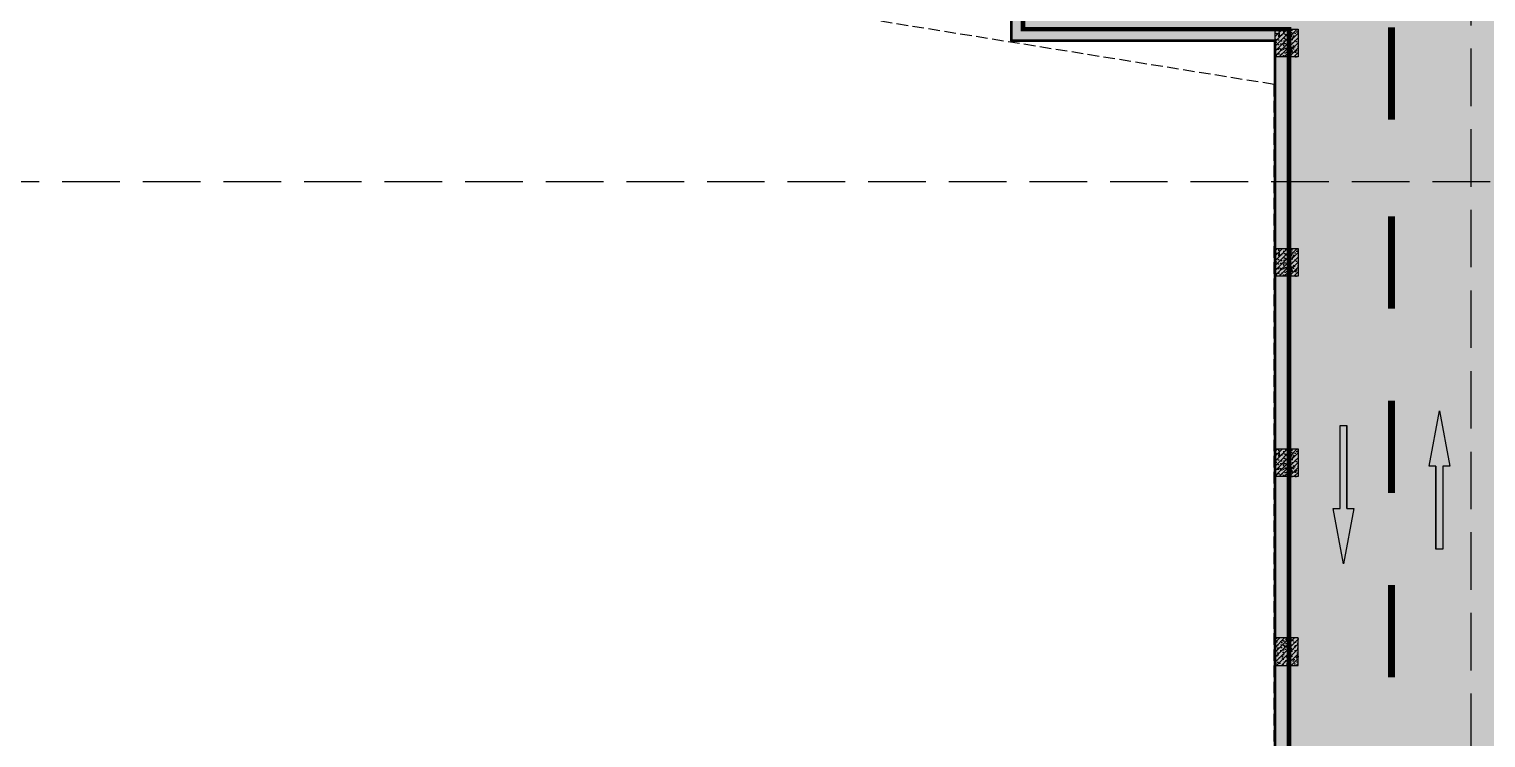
# Model space of a CAD drawing. Extents: x -1338203 to 1886333, y -530034 to 1031844.
# Drawn here: x 711154 to 742782, y 253462 to 268839 of the extents above; entities that cross this region are included whole.
import ezdxf

# ---------------------------------------------------------------- set-up
doc = ezdxf.new("R2010")
doc.units = 0
doc.header["$LTSCALE"] = 1000
doc.header["$MEASUREMENT"] = 0
doc.linetypes.add('$2$DASH', pattern=[0.35, 0.25, -0.1])
doc.linetypes.add('A-001-主楼相对位置参照$0$DASH', pattern=[0.35, 0.25, -0.1])
for name, color, linetype in [('$0$DIM_SYMB', 3, 'Continuous'), ('A-001-主楼相对位置参照$0$0G-SITE', 2, 'Continuous'), ('S001地下一墙柱$0$0S-CW-HATCH', 251, 'Continuous'), ('S001地下一墙柱$0$0S-CW-HATCH-UP', 251, 'Continuous'), ('S001地下一墙柱$0$S001地下一墙柱$0$0S-CC-LINE', 52, 'Continuous'), ('S001地下一墙柱$0$S001地下一墙柱$0$0S-CW-HATCH', 251, 'Continuous'), ('S001地下一墙柱$0$S001地下一墙柱$0$0S-CW-HATCH-UP', 251, 'Continuous'), ('中心线', 42, 'Continuous'), ('地面指向箭头', 7, 'Continuous')]:
    doc.layers.add(name, color=color, linetype=linetype)
doc.layers.add('AAD-A-PROOF', color=30, linetype='Continuous', plot=False)
doc.layers.add('p-a-wall', color=7, linetype='Continuous', lineweight=50)
doc.layers.add('p-h-walkable', color=7, linetype='Continuous', lineweight=70, true_color=0xf0f0f0)

# ---------------------------------------------------------------- blocks, each defined once
blk = doc.blocks.new('剖面位置')
at = {"layer": '$0$DIM_SYMB', "linetype": '$2$DASH', "ltscale": 5}
for points in [[(-23908, 5282), (-23908, -83810), (-46125, -83810), (-46125, -260656)], [(-23908, 5282), (-23908, -83810), (-46125, -83810), (-46125, -260656)], [(13257, -41366), (-263305, -41366)], [(13257, -41366), (-263305, -41366)]]:
    blk.add_lwpolyline(points, dxfattribs=at)
blk = doc.blocks.new('直行')
at = {"layer": '地面指向箭头'}
blk.add_hatch(color=251, dxfattribs=at).paths.add_polyline_path([(-29241, 4059962), (-29466, 4058762), (-29316, 4058762), (-29316, 4056961), (-29166, 4056961), (-29166, 4058762), (-29016, 4058762)])
at = {"layer": '地面指向箭头', "color": 251}
blk.add_lwpolyline([(-29316, 4058762), (-29316, 4056961), (-29316, 4058762), (-29316, 4058762), (-29466, 4058762), (-29241, 4059962), (-29016, 4058762), (-29166, 4058762), (-29166, 4056961), (-29316, 4056961), (-29316, 4056961)], dxfattribs=at)
blk = doc.blocks.new('A$C9cb663f1')
at = {"layer": '中心线', "color": 251, "const_width": 150}
for points in [[(328086, -92884), (328086, -94884)], [(328086, -96985), (328086, -98985)], [(328086, -100985), (328086, -102985)], [(328086, -104985), (328086, -106985)]]:
    blk.add_lwpolyline(points, dxfattribs=at)
at = {"layer": '地面指向箭头', "color": 251}
blk.add_blockref('直行', (358368, -4161167), dxfattribs=at)
at = {"layer": '地面指向箭头', "color": 251, "rotation": 180}
blk.add_blockref('直行', (297803, 3955440), dxfattribs=at)
blk = doc.blocks.new('A-001-主楼相对位置参照')
at = {"layer": 'A-001-主楼相对位置参照$0$0G-SITE', "linetype": 'A-001-主楼相对位置参照$0$DASH'}
blk.add_lwpolyline([(-110774, -71476), (-110774, -97598), (-60233, -97598), (-60233, -71436), (-28181, -71359), (-28181, -39250), (-59195, -34274), (-59199, -4282), (-94668, -4272), (-94605, -34368), (-126089, -33751), (-126089, -71447), (-110774, -71476)], dxfattribs=at)

msp = doc.modelspace()

# ---------------------------------------------------------------- hatches: boundary and pattern name
at = {"layer": 'p-h-walkable', "ltscale": 0.002}
h = msp.add_hatch(color=256, dxfattribs=at)
h.dxf.hatch_style = 1
h.paths.add_polyline_path([(633826.6, 244460.7), (640276.6, 244575.6), (640576.6, 234544.8), (645576.7, 234544.6), (645576.7, 209278.9), (732355.9, 209029), (732355.1, 235229.9), (738506.7, 235229.9), (738506.6, 268838.9), (732734.3, 268838.9), (732734.3, 272898.9), (711963.1, 272898.9), (711963.1, 278984.7), (717256.7, 278984.7), (717256.7, 284049), (733571.6, 284135.6), (733996.6, 290449.1), (739216.6, 290449.1), (739766.6, 284299.1), (754626.6, 284299.1), (755296.6, 290449.1), (760516.6, 290449.1), (760816.6, 283049.1), (760816.3, 275879.2), (775122.6, 275879.2), (776006.6, 274138.9), (776006.6, 259429.1), (778716.6, 259429.1), (778716.6, 238849.1), (783416.6, 238849.1), (783416.6, 237229.1), (782066.6, 237229.1), (782066.6, 234429.1), (779546.6, 234429.1), (779546.6, 237129.1), (773916.6, 237129.1), (773916.6, 243229.1), (764306.6, 243225.6), (764306.6, 236639.1), (760766.6, 236639.1), (760766.6, 234429.1), (758246.6, 234429.1), (758246.6, 238649.1), (762116.6, 238649.1), (762116.6, 243225.6), (748656.6, 243225.6), (748756.3, 207529.1), (800106.6, 207528.9), (800206.7, 201639.7), (812908.2, 202239.1), (812576.6, 180449.3), (744206, 180449.3), (744206, 173439), (728556.7, 173439), (728556.6, 122289.1), (746356.6, 122289.1), (750916.6, 132325.6), (842896.6, 132325.6), (843211.6, 121345.6), (839116.6, 121345.6), (839116.6, 93449.1), (864906.6, 93449.1), (864906.6, 79694), (875856.6, 74929.1), (875856.6, 65749.1), (834560.6, 65749.1), (839142.9, 28436.3), (869465.5, 32160.2), (871163.4, 18334), (873704.3, 18646.1), (877328.9, 5540.2), (761876.2, -8638.5), (761133.2, 2082.3), (764950.9, 5291.5), (763253.1, 19116.3), (799242.7, 23536.1), (793807.6, 65749.1), (750756.6, 65749.1), (751556.6, 81645.6), (636016.6, 81645.6), (636016.6, 96345.6), (629416.6, 96345.6), (629416.6, 118203.2), (622306.6, 118203.2), (622286.6, 139083.2), (644406.6, 137003.2), (644406.6, 129968.2), (656656.6, 129968.2), (656406.6, 138083.2), (712156.6, 138083.2), (711856.6, 184449.1), (581811.6, 184349.1), (581826.6, 197199.1), (585876.6, 197449.1), (585976.6, 209279), (629226.6, 209578.9), (628926.8, 236145.4), (633826.6, 236145.6)])
at = {"layer": 'S001地下一墙柱$0$0S-CW-HATCH'}
h = msp.add_hatch(color=256, dxfattribs=at)
h.dxf.hatch_style = 1
h.paths.add_polyline_path([(707306, 208979.1), (707305.9, 222435.9), (724156.6, 222436), (724156.6, 235529.6), (732356, 235529.6), (738206.7, 235529.7), (738206.7, 268588.8), (732484.3, 268588.8), (732484.3, 272648.9), (711663.1, 272648.9), (711663.1, 279234.7), (716956.6, 279234.7), (716956.7, 284349), (723956.6, 284349), (723956.6, 284049), (717256.7, 284049), (717256.7, 278984.7), (711963.1, 278984.7), (711963.1, 272898.9), (732734.3, 272898.9), (732734.3, 268838.9), (738506.6, 268838.9), (738506.7, 235229.9), (724456.6, 235229.9), (724456.6, 222146.8), (707605.9, 222135.9), (707605.9, 208979.1)])
at = {"layer": 'S001地下一墙柱$0$0S-CW-HATCH-UP'}
h = msp.add_hatch(dxfattribs=at)
h.set_pattern_fill('钢筋混凝土', color=256, scale=30)
h.set_pattern_definition([(45, (-9296980.81, -620439.075), (-53.0330086, 53.0330086), []), (50, (-9296980.81, -620439.08), (215.1780548, -18.8256405), [22.5, -247.5]), (355, (-9296980.8, -620439.08), (-41.6254, 225.65764), [18, -198]), (100.4514, (-9296962.88, -620440.64), (173.5528145, 206.8318626), [19.122057, -210.3426336]), (46.1842, (-9296980.8, -620379.08), (320.1723146, -49.655704), [33.75, -371.25]), (96.6356, (-9296954.13, -620383.2), (280.398812, 292.235361), [28.683086, -315.5139]), (351.1842, (-9296980.8, -620379.08), (280.398584, 292.23558), [27, -297]), (21, (-9296950.81, -620394.08), (179.0721156, -120.7856672), [22.5, -247.5]), (326, (-9296950.8, -620394.08), (72.9945996, 217.5450135), [18, -198]), (71.4514, (-9296935.89, -620404.14), (252.0667886, 96.759149), [19.122057, -210.3426336]), (37.5, (-9296980.81, -620439.075), (3.6479566, 99.86815615), [0, -195.6, 0, -201, 0, -198.75]), (7.5, (-9296980.81, -620439.08), (78.9208612, 118.3235136), [0, -114.6, 0, -191.1, 0, -75.75]), (327.5, (-9297047.71, -620439.075), (160.14673085, -6.7664615), [0, -75, 0, -234, 0, -310.5]), (317.5, (-9297077.71, -620439.08), (174.9558508, 30.0314947), [0, -97.5, 0, -155.4, 0, -220.5])])
h.paths.add_polyline_path([(707306, 208979.1), (707305.9, 222435.9), (724156.6, 222436), (724156.6, 235529.6), (732356, 235529.6), (738206.7, 235529.7), (738206.7, 268588.8), (732484.3, 268588.8), (732484.3, 272648.9), (711663.1, 272648.9), (711663.1, 279234.7), (716956.6, 279234.7), (716956.7, 284349), (723956.6, 284349), (723956.6, 284049), (717256.7, 284049), (717256.7, 278984.7), (711963.1, 278984.7), (711963.1, 272898.9), (732734.3, 272898.9), (732734.3, 268838.9), (738506.6, 268838.9), (738506.7, 235229.9), (724456.6, 235229.9), (724456.6, 222146.8), (707605.9, 222135.9), (707605.9, 208979.1)])
at = {"layer": 'S001地下一墙柱$0$S001地下一墙柱$0$0S-CW-HATCH'}
h = msp.add_hatch(color=256, dxfattribs=at)
h.dxf.hatch_style = 1
h.paths.add_polyline_path([(738706.6, 268238.9), (738206.6, 268238.9), (738206.6, 268838.9), (738706.6, 268838.9)])
h = msp.add_hatch(color=256, dxfattribs=at)
h.dxf.hatch_style = 1
h.paths.add_polyline_path([(738706.7, 263478.5), (738206.7, 263478.5), (738206.7, 264078.5), (738706.7, 264078.5)])
h = msp.add_hatch(color=256, dxfattribs=at)
h.dxf.hatch_style = 1
h.paths.add_polyline_path([(738706.6, 259129.6), (738206.6, 259129.6), (738206.6, 259729.6), (738706.6, 259729.6)])
h = msp.add_hatch(color=256, dxfattribs=at)
h.dxf.hatch_style = 1
h.paths.add_polyline_path([(738706.6, 255629.5), (738206.6, 255629.5), (738206.6, 255029.5), (738706.6, 255029.5)])
at = {"layer": 'S001地下一墙柱$0$S001地下一墙柱$0$0S-CW-HATCH-UP'}
h = msp.add_hatch(dxfattribs=at)
h.set_pattern_fill('钢筋混凝土', color=256, scale=30)
h.set_pattern_definition([(45, (771017.3, 268291.745), (-53.03301, 53.03301), []), (50, (771017.3, 268291.75), (215.1781, -18.8256), [22.5, -247.5]), (355, (771017.3, 268291.75), (-41.6254, 225.6576), [18, -198]), (100.4514, (771035.23, 268290.18), (173.5528, 206.8319), [19.122, -210.3426]), (46.1842, (771017.3, 268351.75), (320.1723, -49.6557), [33.75, -371.25]), (96.6356, (771043.98, 268347.6), (280.3988, 292.2354), [28.683, -315.514]), (351.1842, (771017.3, 268351.75), (280.3986, 292.2356), [27, -297]), (21, (771047.3, 268336.75), (179.0721, -120.7857), [22.5, -247.5]), (326, (771047.3, 268336.75), (72.9946, 217.545), [18, -198]), (71.4514, (771062.22, 268326.68), (252.0668, 96.7591), [19.122, -210.3426]), (37.5, (771017.3, 268291.745), (3.64796, 99.86816), [0, -195.6, 0, -201, 0, -198.75]), (7.5, (771017.3, 268291.75), (78.92086, 118.3235), [0, -114.6, 0, -191.1, 0, -75.75]), (327.5, (770950.4, 268291.745), (160.14673, -6.76646), [0, -75, 0, -234, 0, -310.5]), (317.5, (770920.4, 268291.75), (174.95585, 30.0315), [0, -97.5, 0, -155.4, 0, -220.5])])
h.paths.add_polyline_path([(738706.6, 268238.9), (738206.6, 268238.9), (738206.6, 268838.9), (738706.6, 268838.9)])
h = msp.add_hatch(dxfattribs=at)
h.set_pattern_fill('钢筋混凝土', color=256, scale=30)
h.set_pattern_definition([(45, (771017.4, 263531.34), (-53.03301, 53.03301), []), (50, (771017.4, 263531.34), (215.1781, -18.8256), [22.5, -247.5]), (355, (771017.4, 263531.34), (-41.6254, 225.6576), [18, -198]), (100.4514, (771035.33, 263529.77), (173.5528, 206.8319), [19.122, -210.3426]), (46.1842, (771017.4, 263591.34), (320.1723, -49.6557), [33.75, -371.25]), (96.6356, (771044.08, 263587.2), (280.3988, 292.2354), [28.683, -315.514]), (351.1842, (771017.4, 263591.34), (280.3986, 292.2356), [27, -297]), (21, (771047.4, 263576.34), (179.0721, -120.7857), [22.5, -247.5]), (326, (771047.4, 263576.34), (72.9946, 217.545), [18, -198]), (71.4514, (771062.32, 263566.27), (252.0668, 96.7591), [19.122, -210.3426]), (37.5, (771017.4, 263531.34), (3.64796, 99.86816), [0, -195.6, 0, -201, 0, -198.75]), (7.5, (771017.4, 263531.34), (78.92086, 118.3235), [0, -114.6, 0, -191.1, 0, -75.75]), (327.5, (770950.5, 263531.34), (160.14673, -6.76646), [0, -75, 0, -234, 0, -310.5]), (317.5, (770920.5, 263531.34), (174.95585, 30.0315), [0, -97.5, 0, -155.4, 0, -220.5])])
h.paths.add_polyline_path([(738706.7, 263478.5), (738206.7, 263478.5), (738206.7, 264078.5), (738706.7, 264078.5)])
h = msp.add_hatch(dxfattribs=at)
h.set_pattern_fill('钢筋混凝土', color=256, scale=30)
h.set_pattern_definition([(45, (771017.3, 259182.42), (-53.03301, 53.03301), []), (50, (771017.3, 259182.42), (215.1781, -18.8256), [22.5, -247.5]), (355, (771017.3, 259182.42), (-41.6254, 225.6576), [18, -198]), (100.4514, (771035.23, 259180.85), (173.5528, 206.8319), [19.122, -210.3426]), (46.1842, (771017.3, 259242.42), (320.1723, -49.6557), [33.75, -371.25]), (96.6356, (771043.98, 259238.28), (280.3988, 292.2354), [28.683, -315.514]), (351.1842, (771017.3, 259242.4), (280.3986, 292.2356), [27, -297]), (21, (771047.3, 259227.42), (179.0721, -120.7857), [22.5, -247.5]), (326, (771047.3, 259227.42), (72.9946, 217.545), [18, -198]), (71.4514, (771062.22, 259217.35), (252.0668, 96.7591), [19.122, -210.3426]), (37.5, (771017.3, 259182.42), (3.64796, 99.86816), [0, -195.6, 0, -201, 0, -198.75]), (7.5, (771017.3, 259182.42), (78.92086, 118.3235), [0, -114.6, 0, -191.1, 0, -75.75]), (327.5, (770950.4, 259182.42), (160.14673, -6.76646), [0, -75, 0, -234, 0, -310.5]), (317.5, (770920.4, 259182.42), (174.95585, 30.0315), [0, -97.5, 0, -155.4, 0, -220.5])])
h.paths.add_polyline_path([(738706.6, 259129.6), (738206.6, 259129.6), (738206.6, 259729.6), (738706.6, 259729.6)])
h = msp.add_hatch(dxfattribs=at)
h.set_pattern_fill('钢筋混凝土', color=256, scale=30)
h.set_pattern_definition([(45, (771017.3, 264581.206), (-53.03301, 53.03301), []), (50, (771017.3, 264581.2), (215.1781, -18.8256), [22.5, -247.5]), (355, (771017.3, 264581.2), (-41.6254, 225.6576), [18, -198]), (100.4514, (771035.23, 264579.64), (173.5528, 206.8319), [19.122, -210.3426]), (46.1842, (771017.3, 264641.2), (320.1723, -49.6557), [33.75, -371.25]), (96.6356, (771043.98, 264637.07), (280.3988, 292.2354), [28.683, -315.514]), (351.1842, (771017.3, 264641.2), (280.3986, 292.2356), [27, -297]), (21, (771047.3, 264626.2), (179.0721, -120.7857), [22.5, -247.5]), (326, (771047.3, 264626.2), (72.9946, 217.545), [18, -198]), (71.4514, (771062.22, 264616.14), (252.0668, 96.7591), [19.122, -210.3426]), (37.5, (771017.3, 264581.21), (3.64796, 99.86816), [0, -195.6, 0, -201, 0, -198.75]), (7.5, (771017.3, 264581.21), (78.92086, 118.3235), [0, -114.6, 0, -191.1, 0, -75.75]), (327.5, (770950.4, 264581.21), (160.14673, -6.76646), [0, -75, 0, -234, 0, -310.5]), (317.5, (770920.4, 264581.2), (174.95585, 30.0315), [0, -97.5, 0, -155.4, 0, -220.5])])
h.paths.add_polyline_path([(738706.6, 255629.5), (738206.6, 255629.5), (738206.6, 255029.5), (738706.6, 255029.5)])

# ---------------------------------------------------------------- linework, layer by layer
at = {"layer": 'p-a-wall', "elevation": 0, "flags": 128}
msp.add_lwpolyline([(738206.7, 235529.7), (738206.7, 268588.8), (732484.3, 268588.8), (732484.3, 272648.9), (711663.1, 272648.9), (711663.1, 279234.7), (716956.6, 279234.7), (716956.7, 284349), (723956.6, 284349), (723956.6, 284049), (717256.7, 284049), (717256.7, 278984.7), (711963.1, 278984.7), (711963.1, 272898.9), (732734.3, 272898.9), (732734.3, 268838.9), (738506.6, 268838.9), (738506.7, 235229.9)], dxfattribs=at)
at = {"layer": 'p-h-walkable', "ltscale": 0.002, "const_width": 100}
msp.add_lwpolyline([(738506.7, 235229.9), (738506.6, 268838.9), (732734.3, 268838.9), (732734.3, 272898.9), (711963.1, 272898.9), (711963.1, 278984.7), (717256.7, 278984.7), (717256.7, 284049), (733571.6, 284135.6), (733996.6, 290449.1), (739216.6, 290449.1), (739766.6, 284299.1), (754626.6, 284299.1), (755296.6, 290449.1), (760516.6, 290449.1), (760816.6, 283049.1), (760816.3, 275879.2), (775122.6, 275879.2), (776006.6, 274138.9), (776006.6, 259429.1), (778716.6, 259429.1), (778716.6, 238849.1)], dxfattribs=at)
at = {"layer": 'S001地下一墙柱$0$S001地下一墙柱$0$0S-CC-LINE'}
for points in [[(738706.6, 268238.9), (738206.6, 268238.9), (738206.6, 268838.9), (738706.6, 268838.9)], [(738706.6, 259129.6), (738206.6, 259129.6), (738206.6, 259729.6), (738706.6, 259729.6)], [(738706.6, 255629.5), (738206.6, 255629.5), (738206.6, 255029.5), (738706.6, 255029.5)]]:
    msp.add_lwpolyline(points, close=True, dxfattribs=at)
at = {"layer": 'S001地下一墙柱$0$S001地下一墙柱$0$0S-CC-LINE', "elevation": 0}
msp.add_lwpolyline([(738706.7, 263478.5), (738206.7, 263478.5), (738206.7, 264078.5), (738706.7, 264078.5)], close=True, dxfattribs=at)

# ---------------------------------------------------------------- block references
at = {"ltscale": 0.002}
for name, p in [('A-001-主楼相对位置参照', (766365.4, 306889.1)), ('A$C9cb663f1', (412646.2, 361761.3))]:
    msp.add_blockref(name, p, dxfattribs=at)
at = {"layer": 'AAD-A-PROOF'}
msp.add_blockref('剖面位置', (766365.4, 306889.1), dxfattribs=at)

doc.saveas('drawing.dxf')
